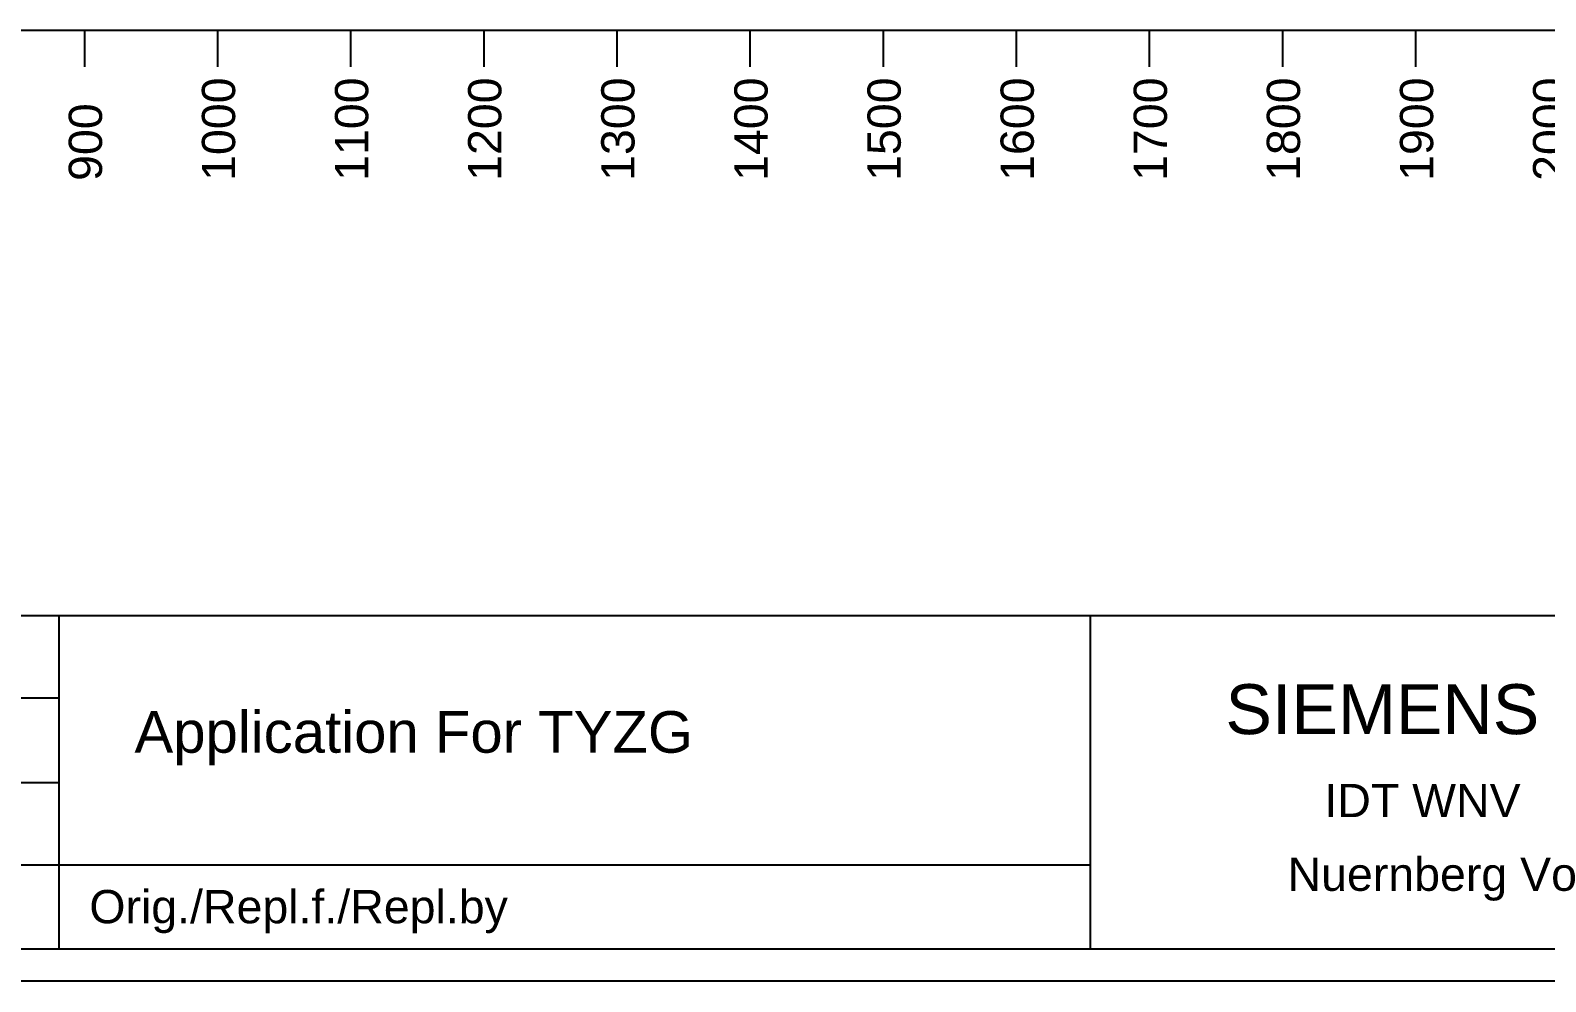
# Model space of a CAD drawing. Header units: inches. Extents: x 0 to 420, y 0 to 297.
# Drawn here: x 111.9 to 202.9, y 0.4 to 57.5 of the extents above; entities that cross this region are included whole.
import ezdxf
from ezdxf.enums import TextEntityAlignment as Align

# ---------------------------------------------------------------- set-up
doc = ezdxf.new("R2010")
doc.units = ezdxf.units.IN
doc.layers.add('Default', color=7, linetype='Continuous')
doc.layers.add('DV1_Default', color=7, linetype='Continuous')
doc.styles.add('SEACAD_arial_ttf', font='arial.ttf', dxfattribs={"height": 0.2})

# ---------------------------------------------------------------- blocks, each defined once
blk = doc.blocks.new('SE')
at = {"layer": 'DV1_Default', "color": 7, "linetype": 'Continuous', "ltscale": 25.4}
for p, q in [((43.109, 57.533), (331.109, 57.533)), ((115.109, 57.533), (115.109, 55.34)), ((123.109, 57.533), (123.109, 55.34)), ((131.109, 57.533), (131.109, 55.34)), ((139.109, 57.533), (139.109, 55.34)), ((147.109, 57.533), (147.109, 55.34)), ((155.109, 57.533), (155.109, 55.34)), ((163.109, 57.533), (163.109, 55.34)), ((171.109, 57.533), (171.109, 55.34)), ((179.109, 57.533), (179.109, 55.34)), ((187.109, 57.533), (187.109, 55.34)), ((195.109, 57.533), (195.109, 55.34))]:
    blk.add_line(p, q, dxfattribs=at)
at = {"layer": 'DV1_Default', "color": 7, "linetype": 'Continuous', "ltscale": 25.4, "style": 'SEACAD_arial_ttf'}
for s, p in [('1000', (122.169, 48.485)), ('1100', (130.169, 48.485)), ('1200', (138.169, 48.485)), ('1300', (146.169, 48.485)), ('1400', (154.169, 48.485)), ('1500', (162.169, 48.485)), ('1600', (170.169, 48.485)), ('1700', (178.169, 48.485)), ('1800', (186.169, 48.485)), ('1900', (194.169, 48.485)), ('2000', (202.169, 48.485)), ('900', (114.169, 48.485))]:
    blk.add_text(s, height=2, rotation=90, dxfattribs=at).set_placement(p, align=Align.TOP_LEFT)

msp = doc.modelspace()

# ---------------------------------------------------------------- linework, layer by layer
at = {"layer": 'Default', "color": 7, "linetype": 'Continuous', "ltscale": 25.4}
for p, q in [((2.354, 22.378), (418.371, 22.378)), ((113.573, 22.378), (113.573, 2.339)), ((175.547, 22.378), (175.547, 2.339)), ((2.354, 17.429), (113.573, 17.429)), ((2.354, 12.345), (113.573, 12.345)), ((2.354, 7.398), (175.547, 7.398)), ((2.354, 2.339), (418.382, 2.339)), ((420.376, 0.371), (0.479, 0.423))]:
    msp.add_line(p, q, dxfattribs=at)

# ---------------------------------------------------------------- block references
at = {"layer": 'Default'}
msp.add_blockref('SE', (0, 0), dxfattribs=at)

# ---------------------------------------------------------------- texts
at = {"layer": 'Default', "color": 7, "linetype": 'Continuous', "ltscale": 25.4, "style": 'SEACAD_arial_ttf'}
for s, height, p in [('SIEMENS AG', 3, (183.685, 18.244)), ('Application For TYZG', 2.5, (118.119, 16.626)), ('IDT WNV', 2, (189.63, 12.256)), ('Nuernberg Vo', 2, (187.417, 7.829)), ('Orig./Repl.f./Repl.by', 2, (115.406, 5.88))]:
    msp.add_text(s, height=height, dxfattribs=at).set_placement(p, align=Align.TOP_LEFT)

doc.saveas('drawing.dxf')
